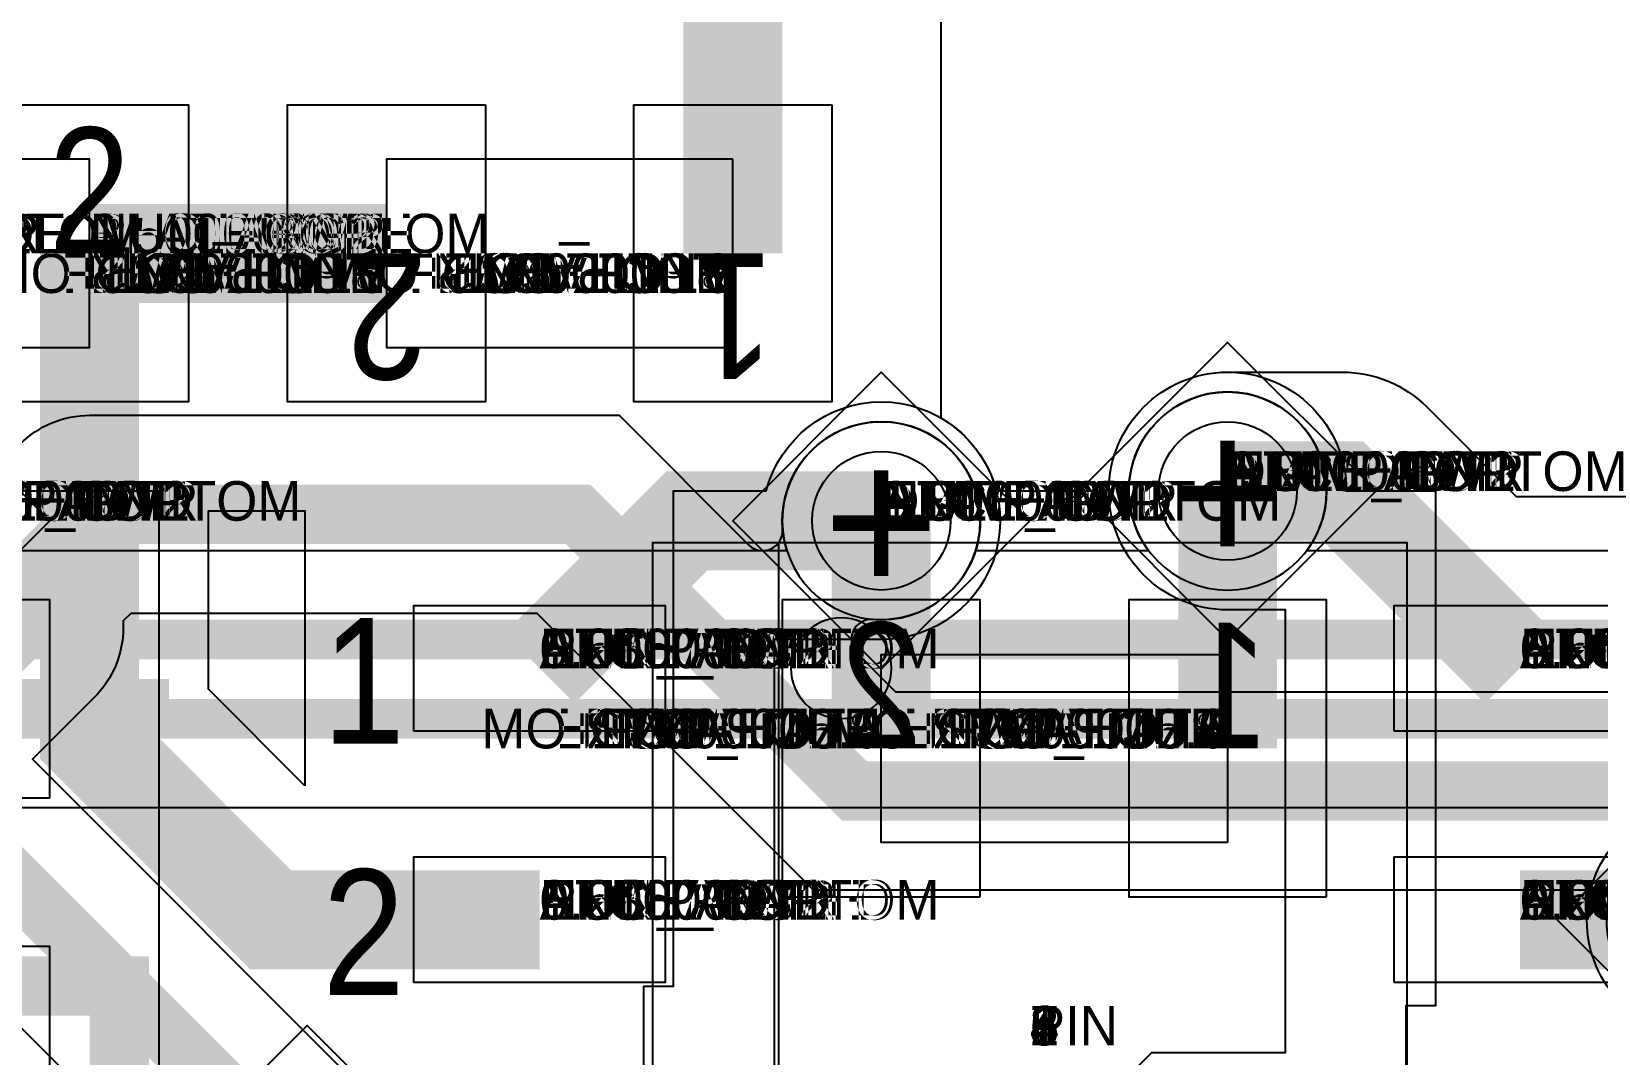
# Model space of a CAD drawing. Extents: x 0 to 323, y 0 to 320.
# Drawn here: x 85.67 to 93.59, y 232.25 to 237.43 of the extents above; entities that cross this region are included whole.
import ezdxf
from ezdxf.enums import TextEntityAlignment as Align

# ---------------------------------------------------------------- set-up
doc = ezdxf.new("R2010")
doc.units = 0
doc.header["$MEASUREMENT"] = 0
doc.layers.get('0').update_dxf_attribs({"linetype": 'CONTINUOUS'})
for name, color, linetype in [('CDN_FIGURES', 7, 'CONTINUOUS'), ('ETCH_BOTTOM', 7, 'CONTINUOUS'), ('ETCH_GND', 3, 'CONTINUOUS'), ('ETCH_INT1', 4, 'CONTINUOUS'), ('ETCH_INT2', 5, 'CONTINUOUS'), ('ETCH_PWR', 6, 'CONTINUOUS'), ('ETCH_TOP', 2, 'CONTINUOUS'), ('MANUFACTURING_NCLEGEND-1-6', 8, 'CONTINUOUS'), ('PACKAGE_GEOMETRY_ASSEMBLY_TOP', 11, 'CONTINUOUS'), ('PACKAGE_GEOMETRY_PIN_NUMBER', 9, 'CONTINUOUS')]:
    doc.layers.add(name, color=color, linetype=linetype)

# ---------------------------------------------------------------- blocks, each defined once
blk = doc.blocks.new('PAD_INFO')
for tag in ['SHAPE_TYPE', 'PAD_HEIGHT', 'PAD_LAYER', 'PAD_TYPE', 'PAD_WIDTH']:
    blk.add_attdef(tag, (0, 0), '', height=0.2)
at = {"flags": 2}
blk.add_attdef('CDN_TYPE', (0, 0), '', height=0.2, dxfattribs=at)
blk = doc.blocks.new('DRILL_INFO')
at = {"flags": 2}
blk.add_attdef('CDN_TYPE', (0, 0), '', height=0.2, dxfattribs=at)
for tag in ['FSHAPE', 'FCHAR', 'DRILL_HEIGHT', 'DIAMETER', 'PLATED', 'DRILL_WIDTH']:
    blk.add_attdef(tag, (0, 0), '', height=0.2)
blk = doc.blocks.new('VIA0700X0300')
at = {"layer": 'ETCH_BOTTOM'}
blk.add_circle((0, 0), 0.35, dxfattribs=at)
at = {"layer": 'ETCH_GND'}
blk.add_circle((0, 0), 0.35, dxfattribs=at)
at = {"layer": 'ETCH_INT1'}
blk.add_circle((0, 0), 0.35, dxfattribs=at)
at = {"layer": 'ETCH_INT2'}
blk.add_circle((0, 0), 0.35, dxfattribs=at)
at = {"layer": 'ETCH_PWR'}
blk.add_circle((0, 0), 0.35, dxfattribs=at)
at = {"layer": 'ETCH_TOP'}
blk.add_circle((0, 0), 0.35, dxfattribs=at)
ref = blk.add_blockref('PAD_INFO', (0, 0))
ref.add_attrib('PAD_LAYER', 'ETCH_TOP', (0, 0), dxfattribs={"height": 0.2})
ref.add_attrib('SHAPE_TYPE', 'NULL', (0, 0), dxfattribs={"height": 0.2})
ref.add_attrib('PAD_TYPE', 'ANTIPAD', (0, 0), dxfattribs={"height": 0.2})
ref.add_attrib('PAD_WIDTH', '0.000000', (0, 0), dxfattribs={"height": 0.2})
ref.add_attrib('PAD_HEIGHT', '0.000000', (0, 0), dxfattribs={"height": 0.2})
ref = blk.add_blockref('PAD_INFO', (0, 0))
ref.add_attrib('PAD_LAYER', 'ETCH_GND', (0, 0), dxfattribs={"height": 0.2})
ref.add_attrib('SHAPE_TYPE', 'NULL', (0, 0), dxfattribs={"height": 0.2})
ref.add_attrib('PAD_TYPE', 'ANTIPAD', (0, 0), dxfattribs={"height": 0.2})
ref.add_attrib('PAD_WIDTH', '0.000000', (0, 0), dxfattribs={"height": 0.2})
ref.add_attrib('PAD_HEIGHT', '0.000000', (0, 0), dxfattribs={"height": 0.2})
ref = blk.add_blockref('PAD_INFO', (0, 0))
ref.add_attrib('PAD_LAYER', 'ETCH_INT1', (0, 0), dxfattribs={"height": 0.2})
ref.add_attrib('SHAPE_TYPE', 'NULL', (0, 0), dxfattribs={"height": 0.2})
ref.add_attrib('PAD_TYPE', 'ANTIPAD', (0, 0), dxfattribs={"height": 0.2})
ref.add_attrib('PAD_WIDTH', '0.000000', (0, 0), dxfattribs={"height": 0.2})
ref.add_attrib('PAD_HEIGHT', '0.000000', (0, 0), dxfattribs={"height": 0.2})
ref = blk.add_blockref('PAD_INFO', (0, 0))
ref.add_attrib('PAD_LAYER', 'ETCH_INT2', (0, 0), dxfattribs={"height": 0.2})
ref.add_attrib('SHAPE_TYPE', 'NULL', (0, 0), dxfattribs={"height": 0.2})
ref.add_attrib('PAD_TYPE', 'ANTIPAD', (0, 0), dxfattribs={"height": 0.2})
ref.add_attrib('PAD_WIDTH', '0.000000', (0, 0), dxfattribs={"height": 0.2})
ref.add_attrib('PAD_HEIGHT', '0.000000', (0, 0), dxfattribs={"height": 0.2})
ref = blk.add_blockref('PAD_INFO', (0, 0))
ref.add_attrib('PAD_LAYER', 'ETCH_PWR', (0, 0), dxfattribs={"height": 0.2})
ref.add_attrib('SHAPE_TYPE', 'NULL', (0, 0), dxfattribs={"height": 0.2})
ref.add_attrib('PAD_TYPE', 'ANTIPAD', (0, 0), dxfattribs={"height": 0.2})
ref.add_attrib('PAD_WIDTH', '0.000000', (0, 0), dxfattribs={"height": 0.2})
ref.add_attrib('PAD_HEIGHT', '0.000000', (0, 0), dxfattribs={"height": 0.2})
ref = blk.add_blockref('PAD_INFO', (0, 0))
ref.add_attrib('PAD_LAYER', 'ETCH_BOTTOM', (0, 0), dxfattribs={"height": 0.2})
ref.add_attrib('SHAPE_TYPE', 'NULL', (0, 0), dxfattribs={"height": 0.2})
ref.add_attrib('PAD_TYPE', 'ANTIPAD', (0, 0), dxfattribs={"height": 0.2})
ref.add_attrib('PAD_WIDTH', '0.000000', (0, 0), dxfattribs={"height": 0.2})
ref.add_attrib('PAD_HEIGHT', '0.000000', (0, 0), dxfattribs={"height": 0.2})
ref = blk.add_blockref('PAD_INFO', (0, 0))
ref.add_attrib('PAD_LAYER', 'ETCH_TOP', (0, 0), dxfattribs={"height": 0.2})
ref.add_attrib('SHAPE_TYPE', 'NULL', (0, 0), dxfattribs={"height": 0.2})
ref.add_attrib('PAD_TYPE', 'THERMAL', (0, 0), dxfattribs={"height": 0.2})
ref.add_attrib('PAD_WIDTH', '0.000000', (0, 0), dxfattribs={"height": 0.2})
ref.add_attrib('PAD_HEIGHT', '0.000000', (0, 0), dxfattribs={"height": 0.2})
ref = blk.add_blockref('PAD_INFO', (0, 0))
ref.add_attrib('PAD_LAYER', 'ETCH_GND', (0, 0), dxfattribs={"height": 0.2})
ref.add_attrib('SHAPE_TYPE', 'NULL', (0, 0), dxfattribs={"height": 0.2})
ref.add_attrib('PAD_TYPE', 'THERMAL', (0, 0), dxfattribs={"height": 0.2})
ref.add_attrib('PAD_WIDTH', '0.000000', (0, 0), dxfattribs={"height": 0.2})
ref.add_attrib('PAD_HEIGHT', '0.000000', (0, 0), dxfattribs={"height": 0.2})
ref = blk.add_blockref('PAD_INFO', (0, 0))
ref.add_attrib('PAD_LAYER', 'ETCH_INT1', (0, 0), dxfattribs={"height": 0.2})
ref.add_attrib('SHAPE_TYPE', 'NULL', (0, 0), dxfattribs={"height": 0.2})
ref.add_attrib('PAD_TYPE', 'THERMAL', (0, 0), dxfattribs={"height": 0.2})
ref.add_attrib('PAD_WIDTH', '0.000000', (0, 0), dxfattribs={"height": 0.2})
ref.add_attrib('PAD_HEIGHT', '0.000000', (0, 0), dxfattribs={"height": 0.2})
ref = blk.add_blockref('PAD_INFO', (0, 0))
ref.add_attrib('PAD_LAYER', 'ETCH_INT2', (0, 0), dxfattribs={"height": 0.2})
ref.add_attrib('SHAPE_TYPE', 'NULL', (0, 0), dxfattribs={"height": 0.2})
ref.add_attrib('PAD_TYPE', 'THERMAL', (0, 0), dxfattribs={"height": 0.2})
ref.add_attrib('PAD_WIDTH', '0.000000', (0, 0), dxfattribs={"height": 0.2})
ref.add_attrib('PAD_HEIGHT', '0.000000', (0, 0), dxfattribs={"height": 0.2})
ref = blk.add_blockref('PAD_INFO', (0, 0))
ref.add_attrib('PAD_LAYER', 'ETCH_PWR', (0, 0), dxfattribs={"height": 0.2})
ref.add_attrib('SHAPE_TYPE', 'NULL', (0, 0), dxfattribs={"height": 0.2})
ref.add_attrib('PAD_TYPE', 'THERMAL', (0, 0), dxfattribs={"height": 0.2})
ref.add_attrib('PAD_WIDTH', '0.000000', (0, 0), dxfattribs={"height": 0.2})
ref.add_attrib('PAD_HEIGHT', '0.000000', (0, 0), dxfattribs={"height": 0.2})
ref = blk.add_blockref('PAD_INFO', (0, 0))
ref.add_attrib('PAD_LAYER', 'ETCH_BOTTOM', (0, 0), dxfattribs={"height": 0.2})
ref.add_attrib('SHAPE_TYPE', 'NULL', (0, 0), dxfattribs={"height": 0.2})
ref.add_attrib('PAD_TYPE', 'THERMAL', (0, 0), dxfattribs={"height": 0.2})
ref.add_attrib('PAD_WIDTH', '0.000000', (0, 0), dxfattribs={"height": 0.2})
ref.add_attrib('PAD_HEIGHT', '0.000000', (0, 0), dxfattribs={"height": 0.2})
ref = blk.add_blockref('PAD_INFO', (0, 0))
ref.add_attrib('PAD_LAYER', 'ETCH_TOP', (0, 0), dxfattribs={"height": 0.2})
ref.add_attrib('SHAPE_TYPE', 'CIRCLE', (0, 0), dxfattribs={"height": 0.2})
ref.add_attrib('PAD_TYPE', 'REGULAR', (0, 0), dxfattribs={"height": 0.2})
ref.add_attrib('PAD_WIDTH', '0.700000', (0, 0), dxfattribs={"height": 0.2})
ref.add_attrib('PAD_HEIGHT', '0.700000', (0, 0), dxfattribs={"height": 0.2})
ref = blk.add_blockref('PAD_INFO', (0, 0))
ref.add_attrib('PAD_LAYER', 'ETCH_GND', (0, 0), dxfattribs={"height": 0.2})
ref.add_attrib('SHAPE_TYPE', 'CIRCLE', (0, 0), dxfattribs={"height": 0.2})
ref.add_attrib('PAD_TYPE', 'REGULAR', (0, 0), dxfattribs={"height": 0.2})
ref.add_attrib('PAD_WIDTH', '0.700000', (0, 0), dxfattribs={"height": 0.2})
ref.add_attrib('PAD_HEIGHT', '0.700000', (0, 0), dxfattribs={"height": 0.2})
ref = blk.add_blockref('PAD_INFO', (0, 0))
ref.add_attrib('PAD_LAYER', 'ETCH_INT1', (0, 0), dxfattribs={"height": 0.2})
ref.add_attrib('SHAPE_TYPE', 'CIRCLE', (0, 0), dxfattribs={"height": 0.2})
ref.add_attrib('PAD_TYPE', 'REGULAR', (0, 0), dxfattribs={"height": 0.2})
ref.add_attrib('PAD_WIDTH', '0.700000', (0, 0), dxfattribs={"height": 0.2})
ref.add_attrib('PAD_HEIGHT', '0.700000', (0, 0), dxfattribs={"height": 0.2})
ref = blk.add_blockref('PAD_INFO', (0, 0))
ref.add_attrib('PAD_LAYER', 'ETCH_INT2', (0, 0), dxfattribs={"height": 0.2})
ref.add_attrib('SHAPE_TYPE', 'CIRCLE', (0, 0), dxfattribs={"height": 0.2})
ref.add_attrib('PAD_TYPE', 'REGULAR', (0, 0), dxfattribs={"height": 0.2})
ref.add_attrib('PAD_WIDTH', '0.700000', (0, 0), dxfattribs={"height": 0.2})
ref.add_attrib('PAD_HEIGHT', '0.700000', (0, 0), dxfattribs={"height": 0.2})
ref = blk.add_blockref('PAD_INFO', (0, 0))
ref.add_attrib('PAD_LAYER', 'ETCH_PWR', (0, 0), dxfattribs={"height": 0.2})
ref.add_attrib('SHAPE_TYPE', 'CIRCLE', (0, 0), dxfattribs={"height": 0.2})
ref.add_attrib('PAD_TYPE', 'REGULAR', (0, 0), dxfattribs={"height": 0.2})
ref.add_attrib('PAD_WIDTH', '0.700000', (0, 0), dxfattribs={"height": 0.2})
ref.add_attrib('PAD_HEIGHT', '0.700000', (0, 0), dxfattribs={"height": 0.2})
ref = blk.add_blockref('PAD_INFO', (0, 0))
ref.add_attrib('PAD_LAYER', 'ETCH_BOTTOM', (0, 0), dxfattribs={"height": 0.2})
ref.add_attrib('SHAPE_TYPE', 'CIRCLE', (0, 0), dxfattribs={"height": 0.2})
ref.add_attrib('PAD_TYPE', 'REGULAR', (0, 0), dxfattribs={"height": 0.2})
ref.add_attrib('PAD_WIDTH', '0.700000', (0, 0), dxfattribs={"height": 0.2})
ref.add_attrib('PAD_HEIGHT', '0.700000', (0, 0), dxfattribs={"height": 0.2})
ref = blk.add_blockref('DRILL_INFO', (0, 0))
ref.add_attrib('DIAMETER', '0.300000', (0, 0), dxfattribs={"height": 0.2})
ref.add_attrib('PLATED', 'PLATED', (0, 0), dxfattribs={"height": 0.2})
ref.add_attrib('FSHAPE', 'DIAMOND', (0, 0), dxfattribs={"height": 0.2})
ref.add_attrib('FCHAR', '+', (0, 0), dxfattribs={"height": 0.2})
ref.add_attrib('DRILL_WIDTH', '1.500000', (0, 0), dxfattribs={"height": 0.2})
ref.add_attrib('DRILL_HEIGHT', '1.500000', (0, 0), dxfattribs={"height": 0.2})
for tag in ['CDN_TYPE', 'PIN']:
    blk.add_attdef(tag, (0, 0), '', height=0.2)
at = {"flags": 2}
for tag in ['PSTKNAME', 'BBV']:
    blk.add_attdef(tag, (0, 0), '', height=0.2, dxfattribs=at)
blk = doc.blocks.new('FIGURE_DIAMOND')
at = {"layer": 'CDN_FIGURES'}
blk.add_lwpolyline([(-0.5, 0), (0, 0.5), (0.5, 0), (0, -0.5)], close=True, dxfattribs=at)
blk = doc.blocks.new('SMD50_25')
at = {"layer": 'ETCH_TOP'}
blk.add_lwpolyline([(-0.635, -0.3175), (-0.635, 0.3175), (0.635, 0.3175), (0.635, -0.3175)], close=True, dxfattribs=at)
ref = blk.add_blockref('PAD_INFO', (0, 0))
ref.add_attrib('PAD_LAYER', 'ETCH_TOP', (0, 0), dxfattribs={"height": 0.2})
ref.add_attrib('SHAPE_TYPE', 'NULL', (0, 0), dxfattribs={"height": 0.2})
ref.add_attrib('PAD_TYPE', 'ANTIPAD', (0, 0), dxfattribs={"height": 0.2})
ref.add_attrib('PAD_WIDTH', '0.000000', (0, 0), dxfattribs={"height": 0.2})
ref.add_attrib('PAD_HEIGHT', '0.000000', (0, 0), dxfattribs={"height": 0.2})
ref = blk.add_blockref('PAD_INFO', (0, 0))
ref.add_attrib('PAD_LAYER', 'ETCH_GND', (0, 0), dxfattribs={"height": 0.2})
ref.add_attrib('SHAPE_TYPE', 'NULL', (0, 0), dxfattribs={"height": 0.2})
ref.add_attrib('PAD_TYPE', 'ANTIPAD', (0, 0), dxfattribs={"height": 0.2})
ref.add_attrib('PAD_WIDTH', '0.000000', (0, 0), dxfattribs={"height": 0.2})
ref.add_attrib('PAD_HEIGHT', '0.000000', (0, 0), dxfattribs={"height": 0.2})
ref = blk.add_blockref('PAD_INFO', (0, 0))
ref.add_attrib('PAD_LAYER', 'ETCH_INT1', (0, 0), dxfattribs={"height": 0.2})
ref.add_attrib('SHAPE_TYPE', 'NULL', (0, 0), dxfattribs={"height": 0.2})
ref.add_attrib('PAD_TYPE', 'ANTIPAD', (0, 0), dxfattribs={"height": 0.2})
ref.add_attrib('PAD_WIDTH', '0.000000', (0, 0), dxfattribs={"height": 0.2})
ref.add_attrib('PAD_HEIGHT', '0.000000', (0, 0), dxfattribs={"height": 0.2})
ref = blk.add_blockref('PAD_INFO', (0, 0))
ref.add_attrib('PAD_LAYER', 'ETCH_INT2', (0, 0), dxfattribs={"height": 0.2})
ref.add_attrib('SHAPE_TYPE', 'NULL', (0, 0), dxfattribs={"height": 0.2})
ref.add_attrib('PAD_TYPE', 'ANTIPAD', (0, 0), dxfattribs={"height": 0.2})
ref.add_attrib('PAD_WIDTH', '0.000000', (0, 0), dxfattribs={"height": 0.2})
ref.add_attrib('PAD_HEIGHT', '0.000000', (0, 0), dxfattribs={"height": 0.2})
ref = blk.add_blockref('PAD_INFO', (0, 0))
ref.add_attrib('PAD_LAYER', 'ETCH_PWR', (0, 0), dxfattribs={"height": 0.2})
ref.add_attrib('SHAPE_TYPE', 'NULL', (0, 0), dxfattribs={"height": 0.2})
ref.add_attrib('PAD_TYPE', 'ANTIPAD', (0, 0), dxfattribs={"height": 0.2})
ref.add_attrib('PAD_WIDTH', '0.000000', (0, 0), dxfattribs={"height": 0.2})
ref.add_attrib('PAD_HEIGHT', '0.000000', (0, 0), dxfattribs={"height": 0.2})
ref = blk.add_blockref('PAD_INFO', (0, 0))
ref.add_attrib('PAD_LAYER', 'ETCH_BOTTOM', (0, 0), dxfattribs={"height": 0.2})
ref.add_attrib('SHAPE_TYPE', 'NULL', (0, 0), dxfattribs={"height": 0.2})
ref.add_attrib('PAD_TYPE', 'ANTIPAD', (0, 0), dxfattribs={"height": 0.2})
ref.add_attrib('PAD_WIDTH', '0.000000', (0, 0), dxfattribs={"height": 0.2})
ref.add_attrib('PAD_HEIGHT', '0.000000', (0, 0), dxfattribs={"height": 0.2})
ref = blk.add_blockref('PAD_INFO', (0, 0))
ref.add_attrib('PAD_LAYER', 'ETCH_TOP', (0, 0), dxfattribs={"height": 0.2})
ref.add_attrib('SHAPE_TYPE', 'NULL', (0, 0), dxfattribs={"height": 0.2})
ref.add_attrib('PAD_TYPE', 'THERMAL', (0, 0), dxfattribs={"height": 0.2})
ref.add_attrib('PAD_WIDTH', '0.000000', (0, 0), dxfattribs={"height": 0.2})
ref.add_attrib('PAD_HEIGHT', '0.000000', (0, 0), dxfattribs={"height": 0.2})
ref = blk.add_blockref('PAD_INFO', (0, 0))
ref.add_attrib('PAD_LAYER', 'ETCH_GND', (0, 0), dxfattribs={"height": 0.2})
ref.add_attrib('SHAPE_TYPE', 'NULL', (0, 0), dxfattribs={"height": 0.2})
ref.add_attrib('PAD_TYPE', 'THERMAL', (0, 0), dxfattribs={"height": 0.2})
ref.add_attrib('PAD_WIDTH', '0.000000', (0, 0), dxfattribs={"height": 0.2})
ref.add_attrib('PAD_HEIGHT', '0.000000', (0, 0), dxfattribs={"height": 0.2})
ref = blk.add_blockref('PAD_INFO', (0, 0))
ref.add_attrib('PAD_LAYER', 'ETCH_INT1', (0, 0), dxfattribs={"height": 0.2})
ref.add_attrib('SHAPE_TYPE', 'NULL', (0, 0), dxfattribs={"height": 0.2})
ref.add_attrib('PAD_TYPE', 'THERMAL', (0, 0), dxfattribs={"height": 0.2})
ref.add_attrib('PAD_WIDTH', '0.000000', (0, 0), dxfattribs={"height": 0.2})
ref.add_attrib('PAD_HEIGHT', '0.000000', (0, 0), dxfattribs={"height": 0.2})
ref = blk.add_blockref('PAD_INFO', (0, 0))
ref.add_attrib('PAD_LAYER', 'ETCH_INT2', (0, 0), dxfattribs={"height": 0.2})
ref.add_attrib('SHAPE_TYPE', 'NULL', (0, 0), dxfattribs={"height": 0.2})
ref.add_attrib('PAD_TYPE', 'THERMAL', (0, 0), dxfattribs={"height": 0.2})
ref.add_attrib('PAD_WIDTH', '0.000000', (0, 0), dxfattribs={"height": 0.2})
ref.add_attrib('PAD_HEIGHT', '0.000000', (0, 0), dxfattribs={"height": 0.2})
ref = blk.add_blockref('PAD_INFO', (0, 0))
ref.add_attrib('PAD_LAYER', 'ETCH_PWR', (0, 0), dxfattribs={"height": 0.2})
ref.add_attrib('SHAPE_TYPE', 'NULL', (0, 0), dxfattribs={"height": 0.2})
ref.add_attrib('PAD_TYPE', 'THERMAL', (0, 0), dxfattribs={"height": 0.2})
ref.add_attrib('PAD_WIDTH', '0.000000', (0, 0), dxfattribs={"height": 0.2})
ref.add_attrib('PAD_HEIGHT', '0.000000', (0, 0), dxfattribs={"height": 0.2})
ref = blk.add_blockref('PAD_INFO', (0, 0))
ref.add_attrib('PAD_LAYER', 'ETCH_BOTTOM', (0, 0), dxfattribs={"height": 0.2})
ref.add_attrib('SHAPE_TYPE', 'NULL', (0, 0), dxfattribs={"height": 0.2})
ref.add_attrib('PAD_TYPE', 'THERMAL', (0, 0), dxfattribs={"height": 0.2})
ref.add_attrib('PAD_WIDTH', '0.000000', (0, 0), dxfattribs={"height": 0.2})
ref.add_attrib('PAD_HEIGHT', '0.000000', (0, 0), dxfattribs={"height": 0.2})
ref = blk.add_blockref('PAD_INFO', (0, 0))
ref.add_attrib('PAD_LAYER', 'ETCH_TOP', (0, 0), dxfattribs={"height": 0.2})
ref.add_attrib('SHAPE_TYPE', 'RECTANGLE', (0, 0), dxfattribs={"height": 0.2})
ref.add_attrib('PAD_TYPE', 'REGULAR', (0, 0), dxfattribs={"height": 0.2})
ref.add_attrib('PAD_WIDTH', '1.270000', (0, 0), dxfattribs={"height": 0.2})
ref.add_attrib('PAD_HEIGHT', '0.635000', (0, 0), dxfattribs={"height": 0.2})
ref = blk.add_blockref('PAD_INFO', (0, 0))
ref.add_attrib('PAD_LAYER', 'ETCH_GND', (0, 0), dxfattribs={"height": 0.2})
ref.add_attrib('SHAPE_TYPE', 'NULL', (0, 0), dxfattribs={"height": 0.2})
ref.add_attrib('PAD_TYPE', 'REGULAR', (0, 0), dxfattribs={"height": 0.2})
ref.add_attrib('PAD_WIDTH', '0.000000', (0, 0), dxfattribs={"height": 0.2})
ref.add_attrib('PAD_HEIGHT', '0.000000', (0, 0), dxfattribs={"height": 0.2})
ref = blk.add_blockref('PAD_INFO', (0, 0))
ref.add_attrib('PAD_LAYER', 'ETCH_INT1', (0, 0), dxfattribs={"height": 0.2})
ref.add_attrib('SHAPE_TYPE', 'NULL', (0, 0), dxfattribs={"height": 0.2})
ref.add_attrib('PAD_TYPE', 'REGULAR', (0, 0), dxfattribs={"height": 0.2})
ref.add_attrib('PAD_WIDTH', '0.000000', (0, 0), dxfattribs={"height": 0.2})
ref.add_attrib('PAD_HEIGHT', '0.000000', (0, 0), dxfattribs={"height": 0.2})
ref = blk.add_blockref('PAD_INFO', (0, 0))
ref.add_attrib('PAD_LAYER', 'ETCH_INT2', (0, 0), dxfattribs={"height": 0.2})
ref.add_attrib('SHAPE_TYPE', 'NULL', (0, 0), dxfattribs={"height": 0.2})
ref.add_attrib('PAD_TYPE', 'REGULAR', (0, 0), dxfattribs={"height": 0.2})
ref.add_attrib('PAD_WIDTH', '0.000000', (0, 0), dxfattribs={"height": 0.2})
ref.add_attrib('PAD_HEIGHT', '0.000000', (0, 0), dxfattribs={"height": 0.2})
ref = blk.add_blockref('PAD_INFO', (0, 0))
ref.add_attrib('PAD_LAYER', 'ETCH_PWR', (0, 0), dxfattribs={"height": 0.2})
ref.add_attrib('SHAPE_TYPE', 'NULL', (0, 0), dxfattribs={"height": 0.2})
ref.add_attrib('PAD_TYPE', 'REGULAR', (0, 0), dxfattribs={"height": 0.2})
ref.add_attrib('PAD_WIDTH', '0.000000', (0, 0), dxfattribs={"height": 0.2})
ref.add_attrib('PAD_HEIGHT', '0.000000', (0, 0), dxfattribs={"height": 0.2})
ref = blk.add_blockref('PAD_INFO', (0, 0))
ref.add_attrib('PAD_LAYER', 'ETCH_BOTTOM', (0, 0), dxfattribs={"height": 0.2})
ref.add_attrib('SHAPE_TYPE', 'NULL', (0, 0), dxfattribs={"height": 0.2})
ref.add_attrib('PAD_TYPE', 'REGULAR', (0, 0), dxfattribs={"height": 0.2})
ref.add_attrib('PAD_WIDTH', '0.000000', (0, 0), dxfattribs={"height": 0.2})
ref.add_attrib('PAD_HEIGHT', '0.000000', (0, 0), dxfattribs={"height": 0.2})
ref = blk.add_blockref('DRILL_INFO', (0, 0))
ref.add_attrib('DIAMETER', '0.000000', (0, 0), dxfattribs={"height": 0.2})
ref.add_attrib('PLATED', 'NON_PLATED', (0, 0), dxfattribs={"height": 0.2})
ref.add_attrib('FSHAPE', 'NULL', (0, 0), dxfattribs={"height": 0.2})
ref.add_attrib('DRILL_WIDTH', '0.000000', (0, 0), dxfattribs={"height": 0.2})
ref.add_attrib('DRILL_HEIGHT', '0.000000', (0, 0), dxfattribs={"height": 0.2})
for tag in ['CDN_TYPE', 'PIN']:
    blk.add_attdef(tag, (0, 0), '', height=0.2)
at = {"flags": 2}
for tag in ['PSTKNAME', 'BBV']:
    blk.add_attdef(tag, (0, 0), '', height=0.2, dxfattribs=at)
blk = doc.blocks.new('SOIC8')
at = {"layer": 'PACKAGE_GEOMETRY_ASSEMBLY_TOP'}
blk.add_lwpolyline([(-1.905, -2.54), (-1.905, 2.54), (1.905, 2.54), (1.905, -2.54)], close=True, dxfattribs=at)
blk.add_lwpolyline([(-1.27, 2.54), (-1.27, -2.54)], dxfattribs=at)
blk.add_lwpolyline([(-0.6985, 1.905, 1), (-1.2065, 1.905, 1)], format="xyb", close=True, dxfattribs=at)
at = {"layer": 'ETCH_TOP'}
ref = blk.add_blockref('SMD50_25', (-2.4765, 1.905), dxfattribs=at)
ref.add_attrib('CDN_TYPE', 'PIN', (0, 0), dxfattribs={"height": 0.2})
ref.add_attrib('PIN', '1', (0, 0), dxfattribs={"height": 0.2})
ref = blk.add_blockref('SMD50_25', (2.4765, 1.905), dxfattribs=at)
ref.add_attrib('CDN_TYPE', 'PIN', (0, 0), dxfattribs={"height": 0.2})
ref.add_attrib('PIN', '8', (0, 0), dxfattribs={"height": 0.2})
ref = blk.add_blockref('SMD50_25', (-2.4765, 0.635), dxfattribs=at)
ref.add_attrib('CDN_TYPE', 'PIN', (0, 0), dxfattribs={"height": 0.2})
ref.add_attrib('PIN', '2', (0, 0), dxfattribs={"height": 0.2})
ref = blk.add_blockref('SMD50_25', (2.4765, 0.635), dxfattribs=at)
ref.add_attrib('CDN_TYPE', 'PIN', (0, 0), dxfattribs={"height": 0.2})
ref.add_attrib('PIN', '7', (0, 0), dxfattribs={"height": 0.2})
ref = blk.add_blockref('SMD50_25', (-2.4765, -0.635), dxfattribs=at)
ref.add_attrib('CDN_TYPE', 'PIN', (0, 0), dxfattribs={"height": 0.2})
ref.add_attrib('PIN', '3', (0, 0), dxfattribs={"height": 0.2})
ref = blk.add_blockref('SMD50_25', (-2.4765, -1.905), dxfattribs=at)
ref.add_attrib('CDN_TYPE', 'PIN', (0, 0), dxfattribs={"height": 0.2})
ref.add_attrib('PIN', '4', (0, 0), dxfattribs={"height": 0.2})
ref = blk.add_blockref('SMD50_25', (2.4765, -1.905), dxfattribs=at)
ref.add_attrib('CDN_TYPE', 'PIN', (0, 0), dxfattribs={"height": 0.2})
ref.add_attrib('PIN', '5', (0, 0), dxfattribs={"height": 0.2})
ref = blk.add_blockref('SMD50_25', (2.4765, -0.635), dxfattribs=at)
ref.add_attrib('CDN_TYPE', 'PIN', (0, 0), dxfattribs={"height": 0.2})
ref.add_attrib('PIN', '6', (0, 0), dxfattribs={"height": 0.2})
at = {"flags": 2}
for tag in ['SYMBOL_TYPE', 'CDN_TYPE', 'REFDES']:
    blk.add_attdef(tag, (0, 0), '', height=0.2, dxfattribs=at)
blk = doc.blocks.new('RC1000X1500TS')
at = {"layer": 'ETCH_TOP'}
blk.add_lwpolyline([(-0.5, -0.75), (-0.5, 0.75), (0.5, 0.75), (0.5, -0.75)], close=True, dxfattribs=at)
ref = blk.add_blockref('PAD_INFO', (0, 0))
ref.add_attrib('PAD_LAYER', 'ETCH_TOP', (0, 0), dxfattribs={"height": 0.2})
ref.add_attrib('SHAPE_TYPE', 'NULL', (0, 0), dxfattribs={"height": 0.2})
ref.add_attrib('PAD_TYPE', 'ANTIPAD', (0, 0), dxfattribs={"height": 0.2})
ref.add_attrib('PAD_WIDTH', '0.000000', (0, 0), dxfattribs={"height": 0.2})
ref.add_attrib('PAD_HEIGHT', '0.000000', (0, 0), dxfattribs={"height": 0.2})
ref = blk.add_blockref('PAD_INFO', (0, 0))
ref.add_attrib('PAD_LAYER', 'ETCH_GND', (0, 0), dxfattribs={"height": 0.2})
ref.add_attrib('SHAPE_TYPE', 'NULL', (0, 0), dxfattribs={"height": 0.2})
ref.add_attrib('PAD_TYPE', 'ANTIPAD', (0, 0), dxfattribs={"height": 0.2})
ref.add_attrib('PAD_WIDTH', '0.000000', (0, 0), dxfattribs={"height": 0.2})
ref.add_attrib('PAD_HEIGHT', '0.000000', (0, 0), dxfattribs={"height": 0.2})
ref = blk.add_blockref('PAD_INFO', (0, 0))
ref.add_attrib('PAD_LAYER', 'ETCH_INT1', (0, 0), dxfattribs={"height": 0.2})
ref.add_attrib('SHAPE_TYPE', 'NULL', (0, 0), dxfattribs={"height": 0.2})
ref.add_attrib('PAD_TYPE', 'ANTIPAD', (0, 0), dxfattribs={"height": 0.2})
ref.add_attrib('PAD_WIDTH', '0.000000', (0, 0), dxfattribs={"height": 0.2})
ref.add_attrib('PAD_HEIGHT', '0.000000', (0, 0), dxfattribs={"height": 0.2})
ref = blk.add_blockref('PAD_INFO', (0, 0))
ref.add_attrib('PAD_LAYER', 'ETCH_INT2', (0, 0), dxfattribs={"height": 0.2})
ref.add_attrib('SHAPE_TYPE', 'NULL', (0, 0), dxfattribs={"height": 0.2})
ref.add_attrib('PAD_TYPE', 'ANTIPAD', (0, 0), dxfattribs={"height": 0.2})
ref.add_attrib('PAD_WIDTH', '0.000000', (0, 0), dxfattribs={"height": 0.2})
ref.add_attrib('PAD_HEIGHT', '0.000000', (0, 0), dxfattribs={"height": 0.2})
ref = blk.add_blockref('PAD_INFO', (0, 0))
ref.add_attrib('PAD_LAYER', 'ETCH_PWR', (0, 0), dxfattribs={"height": 0.2})
ref.add_attrib('SHAPE_TYPE', 'NULL', (0, 0), dxfattribs={"height": 0.2})
ref.add_attrib('PAD_TYPE', 'ANTIPAD', (0, 0), dxfattribs={"height": 0.2})
ref.add_attrib('PAD_WIDTH', '0.000000', (0, 0), dxfattribs={"height": 0.2})
ref.add_attrib('PAD_HEIGHT', '0.000000', (0, 0), dxfattribs={"height": 0.2})
ref = blk.add_blockref('PAD_INFO', (0, 0))
ref.add_attrib('PAD_LAYER', 'ETCH_BOTTOM', (0, 0), dxfattribs={"height": 0.2})
ref.add_attrib('SHAPE_TYPE', 'NULL', (0, 0), dxfattribs={"height": 0.2})
ref.add_attrib('PAD_TYPE', 'ANTIPAD', (0, 0), dxfattribs={"height": 0.2})
ref.add_attrib('PAD_WIDTH', '0.000000', (0, 0), dxfattribs={"height": 0.2})
ref.add_attrib('PAD_HEIGHT', '0.000000', (0, 0), dxfattribs={"height": 0.2})
ref = blk.add_blockref('PAD_INFO', (0, 0))
ref.add_attrib('PAD_LAYER', 'ETCH_TOP', (0, 0), dxfattribs={"height": 0.2})
ref.add_attrib('SHAPE_TYPE', 'NULL', (0, 0), dxfattribs={"height": 0.2})
ref.add_attrib('PAD_TYPE', 'THERMAL', (0, 0), dxfattribs={"height": 0.2})
ref.add_attrib('PAD_WIDTH', '0.000000', (0, 0), dxfattribs={"height": 0.2})
ref.add_attrib('PAD_HEIGHT', '0.000000', (0, 0), dxfattribs={"height": 0.2})
ref = blk.add_blockref('PAD_INFO', (0, 0))
ref.add_attrib('PAD_LAYER', 'ETCH_GND', (0, 0), dxfattribs={"height": 0.2})
ref.add_attrib('SHAPE_TYPE', 'NULL', (0, 0), dxfattribs={"height": 0.2})
ref.add_attrib('PAD_TYPE', 'THERMAL', (0, 0), dxfattribs={"height": 0.2})
ref.add_attrib('PAD_WIDTH', '0.000000', (0, 0), dxfattribs={"height": 0.2})
ref.add_attrib('PAD_HEIGHT', '0.000000', (0, 0), dxfattribs={"height": 0.2})
ref = blk.add_blockref('PAD_INFO', (0, 0))
ref.add_attrib('PAD_LAYER', 'ETCH_INT1', (0, 0), dxfattribs={"height": 0.2})
ref.add_attrib('SHAPE_TYPE', 'NULL', (0, 0), dxfattribs={"height": 0.2})
ref.add_attrib('PAD_TYPE', 'THERMAL', (0, 0), dxfattribs={"height": 0.2})
ref.add_attrib('PAD_WIDTH', '0.000000', (0, 0), dxfattribs={"height": 0.2})
ref.add_attrib('PAD_HEIGHT', '0.000000', (0, 0), dxfattribs={"height": 0.2})
ref = blk.add_blockref('PAD_INFO', (0, 0))
ref.add_attrib('PAD_LAYER', 'ETCH_INT2', (0, 0), dxfattribs={"height": 0.2})
ref.add_attrib('SHAPE_TYPE', 'NULL', (0, 0), dxfattribs={"height": 0.2})
ref.add_attrib('PAD_TYPE', 'THERMAL', (0, 0), dxfattribs={"height": 0.2})
ref.add_attrib('PAD_WIDTH', '0.000000', (0, 0), dxfattribs={"height": 0.2})
ref.add_attrib('PAD_HEIGHT', '0.000000', (0, 0), dxfattribs={"height": 0.2})
ref = blk.add_blockref('PAD_INFO', (0, 0))
ref.add_attrib('PAD_LAYER', 'ETCH_PWR', (0, 0), dxfattribs={"height": 0.2})
ref.add_attrib('SHAPE_TYPE', 'NULL', (0, 0), dxfattribs={"height": 0.2})
ref.add_attrib('PAD_TYPE', 'THERMAL', (0, 0), dxfattribs={"height": 0.2})
ref.add_attrib('PAD_WIDTH', '0.000000', (0, 0), dxfattribs={"height": 0.2})
ref.add_attrib('PAD_HEIGHT', '0.000000', (0, 0), dxfattribs={"height": 0.2})
ref = blk.add_blockref('PAD_INFO', (0, 0))
ref.add_attrib('PAD_LAYER', 'ETCH_BOTTOM', (0, 0), dxfattribs={"height": 0.2})
ref.add_attrib('SHAPE_TYPE', 'NULL', (0, 0), dxfattribs={"height": 0.2})
ref.add_attrib('PAD_TYPE', 'THERMAL', (0, 0), dxfattribs={"height": 0.2})
ref.add_attrib('PAD_WIDTH', '0.000000', (0, 0), dxfattribs={"height": 0.2})
ref.add_attrib('PAD_HEIGHT', '0.000000', (0, 0), dxfattribs={"height": 0.2})
ref = blk.add_blockref('PAD_INFO', (0, 0))
ref.add_attrib('PAD_LAYER', 'ETCH_GND', (0, 0), dxfattribs={"height": 0.2})
ref.add_attrib('SHAPE_TYPE', 'NULL', (0, 0), dxfattribs={"height": 0.2})
ref.add_attrib('PAD_TYPE', 'REGULAR', (0, 0), dxfattribs={"height": 0.2})
ref.add_attrib('PAD_WIDTH', '0.000000', (0, 0), dxfattribs={"height": 0.2})
ref.add_attrib('PAD_HEIGHT', '0.000000', (0, 0), dxfattribs={"height": 0.2})
ref = blk.add_blockref('PAD_INFO', (0, 0))
ref.add_attrib('PAD_LAYER', 'ETCH_INT1', (0, 0), dxfattribs={"height": 0.2})
ref.add_attrib('SHAPE_TYPE', 'NULL', (0, 0), dxfattribs={"height": 0.2})
ref.add_attrib('PAD_TYPE', 'REGULAR', (0, 0), dxfattribs={"height": 0.2})
ref.add_attrib('PAD_WIDTH', '0.000000', (0, 0), dxfattribs={"height": 0.2})
ref.add_attrib('PAD_HEIGHT', '0.000000', (0, 0), dxfattribs={"height": 0.2})
ref = blk.add_blockref('PAD_INFO', (0, 0))
ref.add_attrib('PAD_LAYER', 'ETCH_INT2', (0, 0), dxfattribs={"height": 0.2})
ref.add_attrib('SHAPE_TYPE', 'NULL', (0, 0), dxfattribs={"height": 0.2})
ref.add_attrib('PAD_TYPE', 'REGULAR', (0, 0), dxfattribs={"height": 0.2})
ref.add_attrib('PAD_WIDTH', '0.000000', (0, 0), dxfattribs={"height": 0.2})
ref.add_attrib('PAD_HEIGHT', '0.000000', (0, 0), dxfattribs={"height": 0.2})
ref = blk.add_blockref('PAD_INFO', (0, 0))
ref.add_attrib('PAD_LAYER', 'ETCH_PWR', (0, 0), dxfattribs={"height": 0.2})
ref.add_attrib('SHAPE_TYPE', 'NULL', (0, 0), dxfattribs={"height": 0.2})
ref.add_attrib('PAD_TYPE', 'REGULAR', (0, 0), dxfattribs={"height": 0.2})
ref.add_attrib('PAD_WIDTH', '0.000000', (0, 0), dxfattribs={"height": 0.2})
ref.add_attrib('PAD_HEIGHT', '0.000000', (0, 0), dxfattribs={"height": 0.2})
ref = blk.add_blockref('PAD_INFO', (0, 0))
ref.add_attrib('PAD_LAYER', 'ETCH_BOTTOM', (0, 0), dxfattribs={"height": 0.2})
ref.add_attrib('SHAPE_TYPE', 'NULL', (0, 0), dxfattribs={"height": 0.2})
ref.add_attrib('PAD_TYPE', 'REGULAR', (0, 0), dxfattribs={"height": 0.2})
ref.add_attrib('PAD_WIDTH', '0.000000', (0, 0), dxfattribs={"height": 0.2})
ref.add_attrib('PAD_HEIGHT', '0.000000', (0, 0), dxfattribs={"height": 0.2})
ref = blk.add_blockref('DRILL_INFO', (0, 0))
ref.add_attrib('DIAMETER', '0.000000', (0, 0), dxfattribs={"height": 0.2})
ref.add_attrib('PLATED', 'PLATED', (0, 0), dxfattribs={"height": 0.2})
ref.add_attrib('FSHAPE', 'NULL', (0, 0), dxfattribs={"height": 0.2})
ref.add_attrib('DRILL_WIDTH', '0.000000', (0, 0), dxfattribs={"height": 0.2})
ref.add_attrib('DRILL_HEIGHT', '0.000000', (0, 0), dxfattribs={"height": 0.2})
ref = blk.add_blockref('PAD_INFO', (0, 0))
ref.add_attrib('PAD_LAYER', 'ETCH_TOP', (0, 0), dxfattribs={"height": 0.2})
ref.add_attrib('SHAPE_TYPE', 'RECTANGLE', (0, 0), dxfattribs={"height": 0.2})
ref.add_attrib('PAD_TYPE', 'REGULAR', (0, 0), dxfattribs={"height": 0.2})
ref.add_attrib('PAD_WIDTH', '1.000000', (0, 0), dxfattribs={"height": 0.2})
ref.add_attrib('PAD_HEIGHT', '1.500000', (0, 0), dxfattribs={"height": 0.2})
for tag in ['CDN_TYPE', 'PIN']:
    blk.add_attdef(tag, (0, 0), '', height=0.2)
at = {"flags": 2}
for tag in ['PSTKNAME', 'BBV']:
    blk.add_attdef(tag, (0, 0), '', height=0.2, dxfattribs=at)
blk = doc.blocks.new('F56')
at = {"layer": 'PACKAGE_GEOMETRY_ASSEMBLY_TOP'}
blk.add_lwpolyline([(0, -0.475), (1.75, -0.475), (1.75, 0.475), (0, 0.475)], close=True, dxfattribs=at)
at = {"layer": 'ETCH_TOP'}
ref = blk.add_blockref('RC1000X1500TS', (0, 0), dxfattribs=at)
ref.add_attrib('CDN_TYPE', 'PIN', (0, 0), dxfattribs={"height": 0.2})
ref.add_attrib('PIN', '1', (0, 0), dxfattribs={"height": 0.2})
ref = blk.add_blockref('RC1000X1500TS', (1.75, 0), dxfattribs=at)
ref.add_attrib('CDN_TYPE', 'PIN', (0, 0), dxfattribs={"height": 0.2})
ref.add_attrib('PIN', '2', (0, 0), dxfattribs={"height": 0.2})
at = {"flags": 2}
for tag in ['SYMBOL_TYPE', 'CDN_TYPE', 'REFDES']:
    blk.add_attdef(tag, (0, 0), '', height=0.2, dxfattribs=at)

msp = doc.modelspace()

# ---------------------------------------------------------------- linework, layer by layer
at = {"layer": 'ETCH_BOTTOM'}
for points, format in [([(86.1625, 227.9269), (86.1625, 229.2069), (86.0383, 229.3312, -1), (86.8869, 230.1798), (86.9612, 230.1056), (88.7625, 230.1056), (88.7625, 232.6056), (88.9125, 232.6056), (88.9125, 235.1056), (89.3816, 235.1056, -0.774485), (90.5436, 235.1056), (91.1125, 235.1056, -1), (92.3127, 235.1056), (92.7627, 235.1056), (92.7627, 232.5054), (92.6127, 232.5054), (92.6127, 230.0054), (92.0526, 230.0054, -0.612319), (91.0726, 230.0054), (90.3936, 230.0054, -0.249504), (90.0127, 229.5897), (90.0127, 229.4056, -0.999833), (90.0127, 228.2054), (90.0127, 227.8329, -1.645296)], "xyb"), ([(91.7126, 233.8055, 0.5, 0.5, 0), (91.7126, 235.1055, 0.5, 0.5, 0)], "xyseb"), ([(89.9626, 233.8055, 0.5, 0.5, 0), (89.9626, 234.9555, 0.5, 0.5, 0)], "xyseb"), ([(85.0126, 234.0555, 0.2, 0.2, 0), (86.3634, 234.0555, 0.2, 0.2, 0)], "xyseb")]:
    msp.add_lwpolyline(points, format=format, dxfattribs=at)
msp.add_lwpolyline([(85.5418, 235.1056), (86.3127, 235.1056), (86.3127, 231.2554), (84.0127, 231.2554)], dxfattribs=at)
msp.add_lwpolyline([(94.6535, 229.6554, -2.413547), (94.2125, 230.2965), (94.2125, 232.3404), (94.1276, 232.3404, -1), (94.1276, 233.5406), (95.2762, 233.5406), (95.3112, 233.5056), (96.8127, 233.5056), (96.8127, 229.6554), (95.9736, 229.6554, -0.542242), (95.0516, 229.6554)], format="xyb", close=True, dxfattribs=at)
at = {"layer": 'ETCH_GND'}
for points in [[(92.2127, 235.1055, 1), (91.2125, 235.1055, 1)], [(90.4627, 234.9555, 1), (89.4625, 234.9555, 1)]]:
    msp.add_lwpolyline(points, format="xyb", close=True, dxfattribs=at)
at = {"layer": 'ETCH_INT1'}
for points, format in [([(85.4897, 234.8056), (89.4855, 234.8056, -1.362386), (90.4397, 234.8056), (91.3124, 234.8056, -1.999001), (92.1128, 234.8056), (99.6847, 234.8056), (100.4747, 234.0156), (103.4876, 234.0156), (103.8276, 234.3556), (111.8504, 234.3556), (112.3342, 233.8718, -0.915475), (113.2547, 233.4906), (117.1469, 233.4906), (117.9119, 234.2556), (118.3053, 234.2556, -2.378934), (119.0199, 234.2556), (119.1133, 234.2556), (119.7133, 233.6556), (122.1855, 233.6556, -0.937414), (123.1164, 234.0156), (136.3404, 234.0156)], "xyb"), ([(136.154, 233.5655, 0.2, 0.2, 0), (123.2712, 233.5655, 0.2, 0.2, 0), (122.9112, 233.2055, 0.2, 0.2, 0), (119.5269, 233.2055, 0.2, 0.2, 0), (118.9269, 233.8055, 0.2, 0.2, 0), (118.0983, 233.8055, 0.2, 0.2, 0), (117.3333, 233.0405, 0.2, 0.2, 0), (112.529, 233.0405, 0.2, 0.2, 0), (111.664, 233.9055, 0.2, 0.2, 0), (104.014, 233.9055, 0.2, 0.2, 0), (103.674, 233.5655, 0.2, 0.2, 0), (100.2883, 233.5655, 0.2, 0.2, 0), (99.4983, 234.3555, 0.2, 0.2, 0), (78.514, 234.3555, 0.2, 0.2, 0)], "xyseb"), ([(78.3483, 233.9555, 0.2, 0.2, 0), (99.3326, 233.9555, 0.2, 0.2, 0), (100.1226, 233.1655, 0.2, 0.2, 0), (103.554, 233.1655, 0.2, 0.2, 0), (104.014, 232.7055, 0.2, 0.2, 0), (104.5112, 232.7055, 0.2, 0.2, 0), (104.9712, 233.1655, 0.2, 0.2, 0), (111.8383, 233.1655, 0.2, 0.2, 0), (112.3633, 232.6405, 0.2, 0.2, 0), (117.499, 232.6405, 0.2, 0.2, 0), (118.264, 233.4055, 0.2, 0.2, 0), (118.7612, 233.4055, 0.2, 0.2, 0), (119.3612, 232.8055, 0.2, 0.2, 0), (123.0769, 232.8055, 0.2, 0.2, 0), (123.4369, 233.1655, 0.2, 0.2, 0), (135.9883, 233.1655, 0.2, 0.2, 0)], "xyseb"), ([(110.3855, 232.7154), (108.4098, 232.7154, -2.476889), (107.7154, 232.7154), (105.1576, 232.7154), (104.6976, 232.2554), (103.8276, 232.2554), (103.3676, 232.7154), (100.1591, 232.7154, -2.144828), (99.5175, 233.1341), (99.1462, 233.5054), (78.1619, 233.5054)], "xyb")]:
    msp.add_lwpolyline(points, format=format, dxfattribs=at)
at = {"layer": 'ETCH_INT2'}
msp.add_lwpolyline([(91.7126, 235.6056, 1), (91.7126, 234.6054, 1)], format="xyb", close=True, dxfattribs=at)
for points, format in [([(85.6105, 235.3413, -0.198912), (85.9641, 235.4878), (88.6375, 235.4878), (89.2915, 234.8339, 0.698611), (89.4642, 234.914, -2.729664), (89.9211, 234.4571, 0.698611), (89.841, 234.2844), (90.0347, 234.0906), (102.3654, 234.0906), (103.3004, 233.1556), (103.6631, 233.1556, 0.438145), (103.7641, 233.2652, -1.084105), (104.7611, 233.2652, 0.438145), (104.8621, 233.1556), (105.2555, 233.1556), (105.9055, 233.8056), (107.0055, 233.8056), (108.0055, 234.8056), (114.362, 234.8056, 0.646208)], "xyb"), ([(107.1126, 233.3055, 0.3, 0.3, 0), (106.1126, 233.3055, 0.3, 0.3, 0), (105.4626, 232.6555, 0.3, 0.3, 0), (103.0933, 232.6555, 0.3, 0.3, 0), (102.1583, 233.5905, 0.3, 0.3, 0), (89.8276, 233.5905, 0.3, 0.3, 0), (88.4304, 234.9877, 0.3, 0.3, 0), (85.9641, 234.9877, 0.3, 0.3, 0), (85.6326, 234.6562, 0.3, 0.3, 0), (85.6326, 234.4158, 0.3, 0.3, 0), (85.0923, 233.8755, 0.3, 0.3, 0), (84.8426, 233.8755, 0.3, 0.3, 0)], "xyseb"), ([(99.162, 233.0904), (94.7271, 233.0904, 0.438145), (94.6261, 232.9808, -1.084105), (93.6291, 232.9808, 0.438145), (93.5281, 233.0904), (89.6205, 233.0904), (88.2233, 234.4876), (86.1712, 234.4876), (86.1327, 234.4491), (86.1327, 234.4158, -0.198912), (85.9862, 234.0622), (85.6747, 233.7507), (87.4162, 232.0091, -1), (86.709, 231.3019), (84.5795, 233.4314)], "xyb"), ([(84.8426, 233.8755, 0.3, 0.3, 0), (87.0626, 231.6555, 0.3, 0.3, 0)], "xyseb")]:
    msp.add_lwpolyline(points, format=format, dxfattribs=at)
at = {"layer": 'ETCH_PWR'}
for points in [[(92.2127, 235.1055, 1), (91.2125, 235.1055, 1)], [(90.4627, 234.9555, 1), (89.4625, 234.9555, 1)]]:
    msp.add_lwpolyline(points, format="xyb", close=True, dxfattribs=at)
at = {"layer": 'ETCH_TOP'}
for points, format in [([(89.2126, 236.3055, 0.5, 0.5, 0), (89.2126, 239.3255, 0.5, 0.5, 0), (90.4776, 240.5905, 0.5, 0.5, 0)], "xyseb"), ([(90.2627, 237.6056), (90.2627, 235.4752, -0.767298), (89.9626, 234.3554), (89.4212, 234.3554), (89.4212, 231.0006), (89.5676, 231.0006, -0.198912), (89.9919, 230.8248), (90.1125, 230.7043), (90.1125, 231.0541), (91.329, 232.2706), (92.004, 232.2706), (92.004, 234.5054), (91.7126, 234.5054, -1), (91.7126, 235.7056), (92.2941, 235.7056, -0.198912), (92.7184, 235.5298), (93.1702, 235.0781), (94.3742, 235.0781)], "xyb"), ([(85.9626, 236.3055, 0.5, 0.5, 0), (87.4626, 236.3055, 0.5, 0.5, 0)], "xyseb"), ([(88.2361, 232.9405, 0.5, 0.5, 0), (86.8776, 232.9405, 0.5, 0.5, 0), (85.9626, 233.8555, 0.5, 0.5, 0), (85.9626, 236.3055, 0.5, 0.5, 0)], "xyseb"), ([(91.7126, 235.1055, 0.5, 0.5, 0), (92.2941, 235.1055, 0.5, 0.5, 0), (93.1891, 234.2105, 0.5, 0.5, 0)], "xyseb"), ([(89.9626, 234.9555, 0.5, 0.5, 0), (88.9811, 234.9555, 0.5, 0.5, 0), (88.2361, 234.2105, 0.5, 0.5, 0)], "xyseb"), ([(93.1891, 232.9405, 0.5, 0.5, 0), (94.1276, 232.9405, 0.5, 0.5, 0)], "xyseb"), ([(86.4626, 229.7555, 0.3, 0.3, 0), (86.1126, 230.1055, 0.3, 0.3, 0), (86.1126, 232.6055, 0.3, 0.3, 0), (84.7126, 232.6055, 0.3, 0.3, 0)], "xyseb")]:
    msp.add_lwpolyline(points, format=format, dxfattribs=at)
msp.add_lwpolyline([(87.051, 233.6158), (86.5627, 234.1041), (86.5627, 235.0054), (87.051, 235.0054)], close=True, dxfattribs=at)

# ---------------------------------------------------------------- block references
for p, rotation in [((93.7126, 240.7555), 270), ((89.2126, 236.3055), 180)]:
    msp.add_blockref('F56', p, dxfattribs=dict(rotation=rotation))
for name, p in [('F56', (84.2126, 236.3055)), ('SOIC8', (90.7126, 232.3055))]:
    msp.add_blockref(name, p)
at = {"xscale": -1, "rotation": 270}
msp.add_blockref('F56', (85.0126, 232.3055), dxfattribs=at)
at = {"xscale": -1}
msp.add_blockref('F56', (91.7126, 233.8055), dxfattribs=at)
at = {"layer": 'ETCH_TOP'}
for p in [(91.7126, 235.1055), (89.9626, 234.9555), (85.0126, 234.9555)]:
    msp.add_blockref('VIA0700X0300', p, dxfattribs=at)
at = {"layer": 'MANUFACTURING_NCLEGEND-1-6', "xscale": 1.5, "yscale": 1.5}
for p in [(91.7126, 235.1055), (85.0126, 234.9555), (89.9626, 234.9555), (94.1276, 232.9405), (87.0626, 231.6555)]:
    msp.add_blockref('FIGURE_DIAMOND', p, dxfattribs=at)

# ---------------------------------------------------------------- texts
at = {"layer": 'MANUFACTURING_NCLEGEND-1-6'}
for p in [(91.7126, 235.1055), (89.9626, 234.9555)]:
    msp.add_text('+', height=0.75, dxfattribs=at).set_placement(p, align=Align.MIDDLE_CENTER)
at = {"layer": 'PACKAGE_GEOMETRY_PIN_NUMBER', "width": 0.88}
for s, p in [('2', (85.9626, 236.3055)), ('1', (87.3471, 233.8295)), ('2', (87.3471, 232.5595))]:
    msp.add_text(s, height=0.635, dxfattribs=at).set_placement(p, align=Align.CENTER)
for s, p in [('2', (87.4626, 236.3055)), ('1', (89.2126, 236.3055))]:
    msp.add_text(s, height=0.635, rotation=180, dxfattribs=at).set_placement(p, align=Align.CENTER)
at = {"layer": 'PACKAGE_GEOMETRY_PIN_NUMBER', "text_generation_flag": 2, "width": 0.88}
for s, p in [('2', (89.9626, 233.8055)), ('1', (91.7126, 233.8055))]:
    msp.add_text(s, height=0.635, dxfattribs=at).set_placement(p, align=Align.CENTER)

doc.saveas('drawing.dxf')
